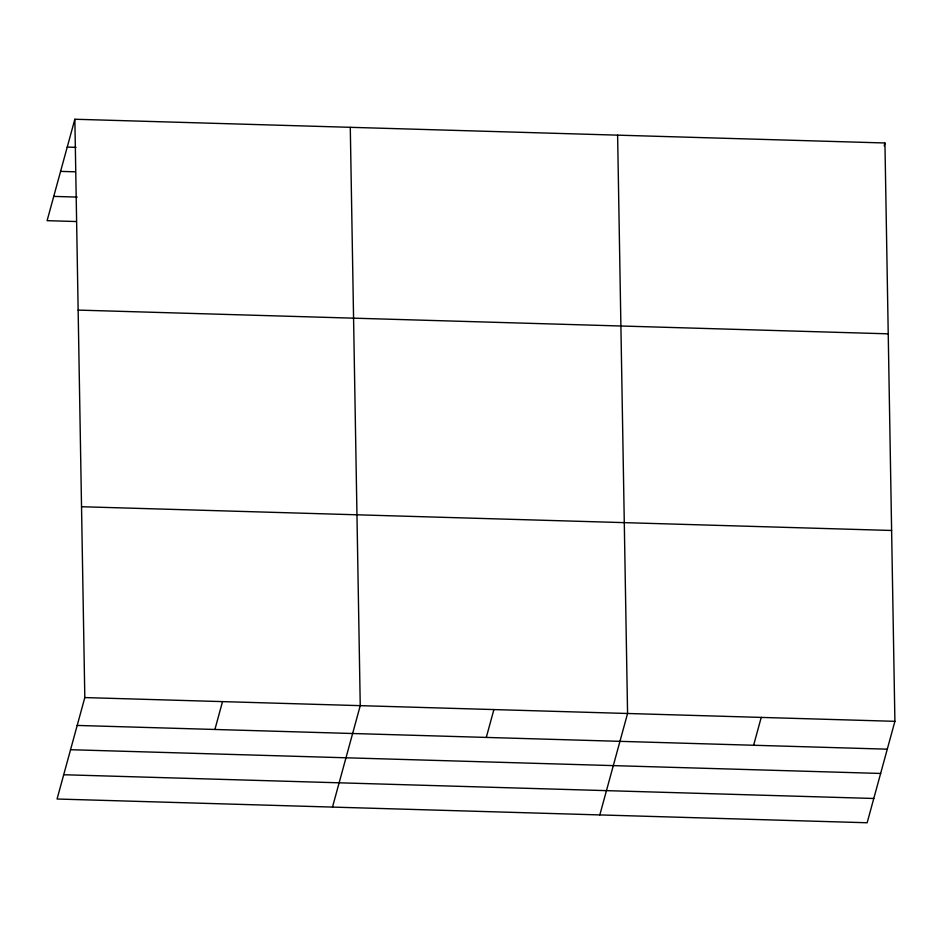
<?xml version="1.0" encoding="UTF-8"?>
<svg xmlns="http://www.w3.org/2000/svg" width="942" height="942" viewBox="0 0 942 942"><rect width="100%" height="100%" fill="white"/><g stroke="black" fill="none" stroke-linecap="round" stroke-linejoin="round"><path stroke-width="1.41" d="M74.854 119.245L84.815 697.575L57.062 799.016L867.146 822.755L894.9 721.325L884.938 142.984L74.854 119.245L47.1 220.675L76.396 221.535M214.906 729.473L222.524 701.613M332.491 807.082L360.244 705.652L350.283 127.311M486.284 737.421L493.902 709.562M599.818 814.924L627.572 713.483L617.611 135.153M884.173 145.774L884.938 142.984M753.612 745.263L761.23 717.404M67.223 147.105L76.019 147.352M60.582 171.385L75.242 171.809M53.741 196.395L77.185 197.09M78.139 310.095L888.224 333.833M81.53 506.725L891.615 530.476M84.815 697.575L894.9 721.325M77.197 725.434L887.282 749.173M70.556 749.714L880.64 773.453M63.703 774.736L873.787 798.475"/></g></svg>
